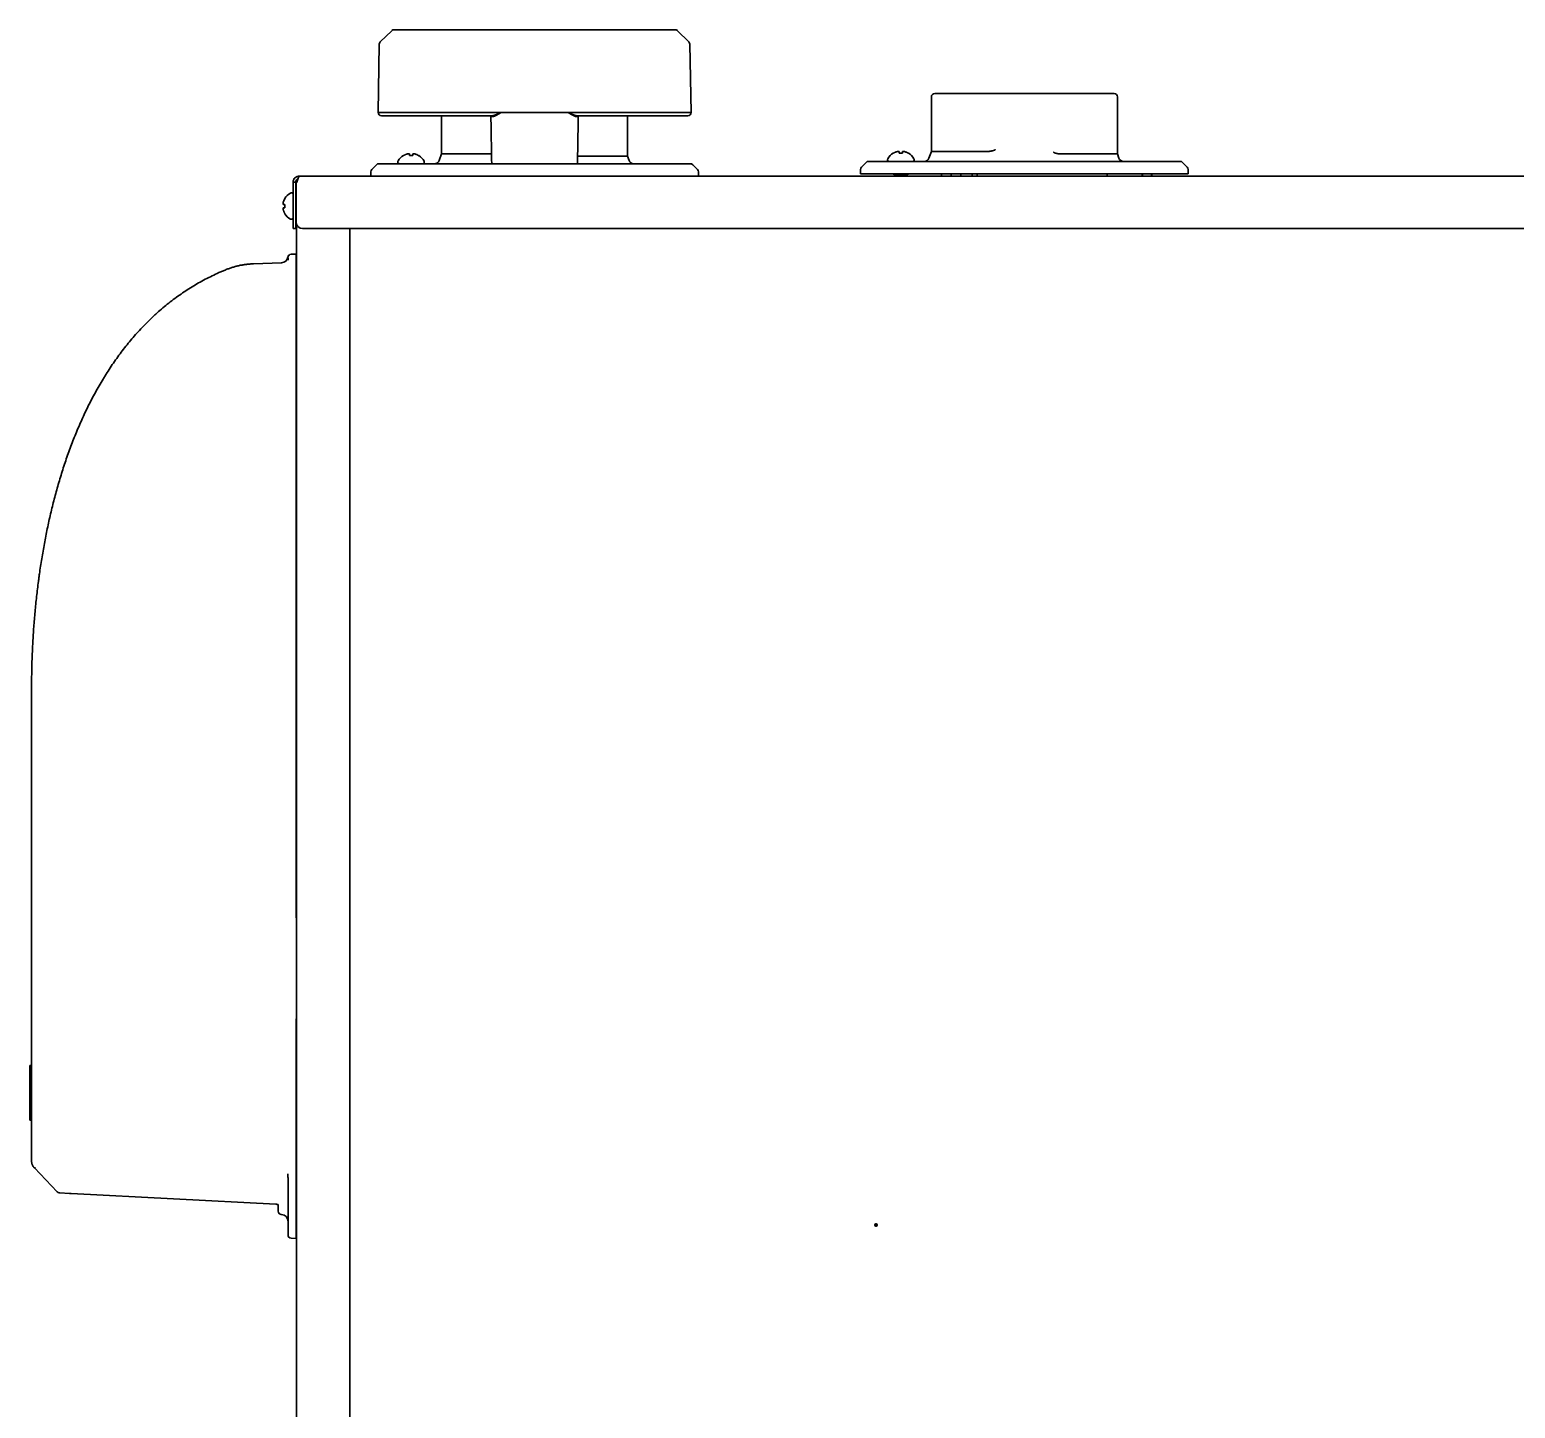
# Model space of a CAD drawing. Header units: inches. Extents: x 90 to 4161, y -506 to 3104.
# Drawn here: x 3250.3 to 3699.3, y 1563.4 to 1980.1 of the extents above; entities that cross this region are included whole.
import ezdxf

# ---------------------------------------------------------------- set-up
doc = ezdxf.new("R2010")
doc.units = ezdxf.units.IN
doc.layers.add('1', color=7, linetype='Continuous', true_color=0xffffff)

msp = doc.modelspace()

# ---------------------------------------------------------------- linework, layer by layer
at = {"layer": '1', "color": 7, "linetype": 'Continuous', "lineweight": 35}
for p, q in [((3445.35, 1980.06), (3360.44, 1980.06)), ((3355.96, 1975.65), (3355.6, 1955.06)), ((3359.74, 1979.77), (3356.26, 1976.35)), ((3449.54, 1976.35), (3446.05, 1979.77)), ((3450.2, 1955.06), (3449.84, 1975.65)), ((3522.81, 1959.76), (3522.81, 1943.29)), ((3522.81, 1959.76), (3522.81, 1943.29)), ((3540.65, 1960.76), (3523.81, 1960.76)), ((3540.65, 1960.76), (3523.81, 1960.76)), ((3540.65, 1960.76), (3543.08, 1960.76)), ((3540.65, 1960.76), (3543.08, 1960.76)), ((3543.08, 1960.76), (3544.84, 1960.76)), ((3543.08, 1960.76), (3544.84, 1960.76)), ((3544.84, 1960.76), (3556.99, 1960.76)), ((3544.84, 1960.76), (3556.99, 1960.76)), ((3556.99, 1960.76), (3558.75, 1960.76)), ((3556.99, 1960.76), (3558.75, 1960.76)), ((3558.75, 1960.76), (3561.17, 1960.76)), ((3558.75, 1960.76), (3561.17, 1960.76)), ((3578.01, 1960.76), (3561.17, 1960.76)), ((3578.01, 1960.76), (3561.17, 1960.76)), ((3579.01, 1942.51), (3579.01, 1959.76)), ((3579.01, 1942.51), (3579.01, 1959.76)), ((3355.6, 1955.06), (3355.6, 1955.04)), ((3355.6, 1955.06), (3450.2, 1955.06)), ((3356.6, 1954.06), (3390.05, 1954.06)), ((3374.8, 1954.06), (3374.8, 1942.59)), ((3374.8, 1954.06), (3374.8, 1942.59)), ((3449.2, 1954.06), (3415.74, 1954.06)), ((3431, 1941.81), (3431, 1954.06)), ((3431, 1941.81), (3431, 1954.06)), ((3450.2, 1955.04), (3450.2, 1955.06)), ((3449.98, 1939.56), (3355.81, 1939.56)), ((3449.98, 1939.56), (3355.81, 1939.56)), ((3361.58, 1940.2), (3361.58, 1940)), ((3365.58, 1939.56), (3361.98, 1939.59)), ((3363.3, 1942.03), (3363.3, 1942.06)), ((3367.9, 1942.02), (3367.9, 1941.99)), ((3369.58, 1939.93), (3369.58, 1940.13)), ((3374.8, 1942.59), (3374.06, 1940.55)), ((3374.8, 1942.59), (3374.06, 1940.55)), ((3389.8, 1942.59), (3374.8, 1942.59)), ((3389.8, 1942.59), (3374.8, 1942.59)), ((3431, 1941.81), (3416.01, 1941.81)), ((3431, 1941.81), (3416.01, 1941.81)), ((3431.46, 1940.55), (3431, 1941.81)), ((3431.46, 1940.55), (3431, 1941.81)), ((3503.12, 1939.97), (3501.7, 1938.55)), ((3503.12, 1939.97), (3501.7, 1938.55)), ((3598, 1940.26), (3503.82, 1940.26)), ((3598, 1940.26), (3503.82, 1940.26)), ((3509.59, 1940.86), (3509.59, 1940.66)), ((3511.29, 1942.71), (3511.29, 1942.74)), ((3515.89, 1942.74), (3515.89, 1942.71)), ((3517.59, 1940.66), (3517.59, 1940.86)), ((3522.81, 1943.29), (3522.07, 1941.25)), ((3522.81, 1943.29), (3522.07, 1941.25)), ((3540.18, 1943.29), (3522.81, 1943.29)), ((3540.18, 1943.29), (3522.81, 1943.29)), ((3579.01, 1942.51), (3561.65, 1942.51)), ((3579.01, 1942.51), (3561.65, 1942.51)), ((3579.47, 1941.25), (3579.01, 1942.51)), ((3579.47, 1941.25), (3579.01, 1942.51)), ((3600.12, 1938.55), (3598.7, 1939.97)), ((3600.12, 1938.55), (3598.7, 1939.97)), ((3331.71, 1935.76), (3331.96, 1935.76)), ((3331.94, 1935.76), (3331.96, 1935.76)), ((3331.96, 1935.76), (3990.66, 1935.76)), ((3353.4, 1937.15), (3353.4, 1935.76)), ((3353.4, 1937.15), (3353.4, 1935.76)), ((3355.11, 1939.27), (3353.69, 1937.85)), ((3355.11, 1939.27), (3353.69, 1937.85)), ((3452.11, 1937.85), (3450.69, 1939.27)), ((3452.11, 1937.85), (3450.69, 1939.27)), ((3452.4, 1935.76), (3452.4, 1937.15)), ((3452.4, 1935.76), (3452.4, 1937.15)), ((3501.41, 1937.85), (3501.41, 1936.46)), ((3501.41, 1937.85), (3501.41, 1936.46)), ((3501.41, 1936.46), (3600.41, 1936.46)), ((3501.41, 1936.46), (3600.41, 1936.46)), ((3511.83, 1936.46), (3511.49, 1936.26)), ((3515.69, 1936.26), (3511.49, 1936.26)), ((3511.49, 1936.26), (3511.49, 1936.16)), ((3511.49, 1936.16), (3513.59, 1936.16)), ((3511.49, 1936.16), (3511.99, 1935.87)), ((3511.99, 1935.87), (3511.99, 1935.76)), ((3511.99, 1935.87), (3513.59, 1935.87)), ((3513.59, 1936.16), (3515.69, 1936.16)), ((3513.59, 1935.87), (3515.19, 1935.87)), ((3515.19, 1935.87), (3515.69, 1936.16)), ((3515.19, 1935.76), (3515.19, 1935.87)), ((3515.69, 1936.26), (3515.34, 1936.46)), ((3515.69, 1936.16), (3515.69, 1936.26)), ((3525.91, 1936.46), (3525.91, 1935.76)), ((3528.77, 1936.46), (3528.77, 1935.76)), ((3528.77, 1936.46), (3528.77, 1935.76)), ((3531.7, 1936.46), (3531.7, 1935.76)), ((3531.7, 1936.46), (3531.7, 1935.76)), ((3535.1, 1935.76), (3535.1, 1936.46)), ((3535.1, 1935.76), (3535.1, 1936.46)), ((3536.6, 1936.46), (3536.6, 1935.76)), ((3536.6, 1936.46), (3536.6, 1935.76)), ((3575.91, 1935.76), (3575.91, 1936.46)), ((3586.46, 1936.46), (3586.46, 1935.76)), ((3586.46, 1936.46), (3586.46, 1935.76)), ((3586.6, 1935.76), (3586.6, 1936.46)), ((3586.6, 1935.76), (3586.6, 1936.46)), ((3589.32, 1936.46), (3589.32, 1935.76)), ((3589.32, 1936.46), (3589.32, 1935.76)), ((3589.46, 1935.76), (3589.46, 1936.46)), ((3589.46, 1935.76), (3589.46, 1936.46)), ((3600.41, 1936.46), (3600.41, 1937.85)), ((3600.41, 1936.46), (3600.41, 1937.85)), ((3329.51, 1930.76), (3329.31, 1930.76)), ((3329.91, 1933.85), (3329.91, 1933.96)), ((3329.91, 1933), (3329.91, 1933.85)), ((3329.91, 1933), (3329.91, 1921.96)), ((3330.71, 1933.85), (3330.71, 1933.96)), ((3330.71, 1933.85), (3330.71, 1933)), ((3330.71, 1933), (3330.71, 1921.96)), ((3330.81, 1933), (3330.81, 1921.96)), ((3331.05, 1933.96), (3331, 1933.85)), ((3327.43, 1929.06), (3327.47, 1929.06)), ((3330.81, 1928.36), (3330.71, 1928.36)), ((3327.47, 1924.46), (3327.43, 1924.46)), ((3329.31, 1922.76), (3329.51, 1922.76)), ((3329.91, 1919.96), (3329.91, 1921.96)), ((3330.71, 1925.16), (3330.81, 1925.16)), ((3330.71, 1919.96), (3330.71, 1921.96)), ((3330.71, 1919.96), (3329.91, 1919.96)), ((3330.91, 1298.71), (3330.91, 1921.33)), ((3989.81, 1919.96), (3332.81, 1919.96)), ((3347.11, 1205.26), (3347.11, 1919.95)), ((3317.92, 1909.31), (3326.46, 1909.61)), ((3329.33, 1912.21), (3330.89, 1912.26)), ((3330.89, 1912.26), (3330.89, 1910.8)), ((3330.89, 1910.8), (3330.89, 1904.72)), ((3330.91, 1907), (3330.89, 1907)), ((3330.89, 1906.73), (3330.91, 1906.73)), ((3330.89, 1904.72), (3330.89, 1901.19)), ((3330.89, 1901.19), (3330.89, 1711.63)), ((3250.89, 1638.15), (3250.89, 1781.1)), ((3330.91, 1755.94), (3330.89, 1755.94)), ((3330.89, 1681.09), (3330.89, 1631.34)), ((3250.39, 1667.03), (3250.89, 1667.03)), ((3250.39, 1661.64), (3250.33, 1661.64)), ((3250.33, 1655.88), (3250.39, 1655.88)), ((3250.39, 1650.5), (3250.89, 1650.5)), ((3251.74, 1636.07), (3251.71, 1636.09)), ((3258.61, 1628.83), (3251.74, 1636.07)), ((3328.39, 1631.39), (3328.39, 1632.29)), ((3328.39, 1628.56), (3328.39, 1631.39)), ((3330.89, 1631.34), (3330.89, 1627.8)), ((3330.91, 1630.68), (3330.89, 1630.68)), ((3259.47, 1628.51), (3259.28, 1628.52)), ((3262.36, 1628.35), (3259.47, 1628.51)), ((3262.84, 1628.33), (3262.36, 1628.35)), ((3324.74, 1625.08), (3262.84, 1628.33)), ((3328.39, 1616.98), (3328.39, 1628.56)), ((3330.89, 1627.85), (3330.91, 1627.85)), ((3330.89, 1627.8), (3330.89, 1616.22)), ((3325.39, 1624.14), (3325.39, 1625.03)), ((3325.39, 1622.96), (3325.39, 1624.14)), ((3326.46, 1621.96), (3326.36, 1621.96)), ((3328.39, 1615.81), (3328.39, 1616.98)), ((3330.89, 1616.22), (3330.89, 1614.76)), ((3330.89, 1614.76), (3329.36, 1614.81))]:
    msp.add_line(p, q, dxfattribs=at)
for centre, radius, start, end in [((3360.44, 1979.06), 1, 90, 134.5), ((3445.35, 1979.06), 1, 45.5, 90), ((3356.96, 1975.64), 1, 134.5, 179), ((3448.84, 1975.64), 1, 1, 45.5), ((3523.81, 1959.76), 1, 90, 180), ((3523.81, 1959.76), 1, 90, 180), ((3578.01, 1959.76), 1, 0, 90), ((3578.01, 1959.76), 1, 0, 90), ((3356.6, 1955.06), 1, 181, 270), ((3449.2, 1955.06), 1, 270, 359), ((3355.81, 1938.56), 1, 90, 135), ((3355.81, 1938.56), 1, 90, 135), ((3361.98, 1940.19), 0.4, 149.1988, 179.5), ((3361.98, 1939.99), 0.4, 179.5, 269.5), ((3365.76, 1937.94), 4.8, 121.0837, 149.1988), ((3363.37, 1938.98), 0.6, 75.4572, 89.5), ((3365.56, 1938.26), 3.78, 89.5035, 97.1041), ((3365.56, 1938.26), 3.78, 81.8959, 89.4965), ((3365.36, 1937.94), 4.8, 29.8012, 57.9186), ((3369.18, 1939.93), 0.4, 292.8662, 359.5), ((3369.18, 1940.13), 0.4, 359.5, 29.8012), ((3372.65, 1941.06), 1.5, 270, 340), ((3372.65, 1941.06), 1.5, 270, 340), ((3432.87, 1941.06), 1.5, 200, 270), ((3432.87, 1941.06), 1.5, 200, 270), ((3449.98, 1938.56), 1, 45, 90), ((3449.98, 1938.56), 1, 45, 90), ((3503.82, 1939.26), 1, 90, 135), ((3503.82, 1939.26), 1, 90, 135), ((3509.99, 1940.86), 0.4, 149.6988, 180), ((3509.99, 1940.66), 0.4, 180, 270), ((3513.79, 1938.64), 4.8, 121.3727, 149.6988), ((3513.39, 1938.64), 4.8, 30.3012, 58.6273), ((3517.19, 1940.66), 0.4, 270, 0), ((3517.19, 1940.86), 0.4, 0, 30.3012), ((3520.66, 1941.76), 1.5, 270, 340), ((3520.66, 1941.76), 1.5, 270, 340), ((3580.88, 1941.76), 1.5, 200, 270), ((3580.88, 1941.76), 1.5, 200, 270), ((3598, 1939.26), 1, 45, 90), ((3598, 1939.26), 1, 45, 90), ((3354.4, 1937.15), 1, 135, 180), ((3354.4, 1937.15), 1, 135, 180), ((3451.4, 1937.15), 1, 0, 45), ((3451.4, 1937.15), 1, 0, 45), ((3502.41, 1937.85), 1, 135, 180), ((3502.41, 1937.85), 1, 135, 180), ((3599.41, 1937.85), 1, 0, 45), ((3599.41, 1937.85), 1, 0, 45), ((3331.53, 1926.56), 4.8, 120.3012, 148.6273), ((3329.31, 1930.36), 0.4, 90, 120.3012), ((3329.51, 1930.36), 0.4, 0, 90), ((3332.81, 1933), 2, 155, 180), ((3331.53, 1926.96), 4.8, 211.3727, 239.6988), ((3329.31, 1923.16), 0.4, 239.6988, 270), ((3329.51, 1923.16), 0.4, 270, 0), ((3332.81, 1921.96), 2, 180, 270), ((3326.39, 1911.61), 2, 272, 352.3764), ((3329.36, 1911.21), 1, 92, 172.3764), ((3329.91, 1748.73), 1, 348.582, 0), ((3259.33, 1629.51), 1, 223.5, 267), ((3326.39, 1622.96), 1, 180, 268), ((3326.39, 1619.96), 2, 0, 88), ((3329.39, 1615.81), 1, 180, 268)]:
    msp.add_arc(centre, radius, start, end, dxfattribs=at)
for centre, major_axis, ratio, start_param, end_param in [((3329.37, 1911.21), (0.035, -0.999), 0.99992, 3.621348, 4.55102), ((3253.89, 1638.15), (-0.02, 3), 0.999417, 1.565743, 1.576267), ((3253.17, 1637.46), (1.45, 1.38), 0.215792, 3.141593, 3.674786), ((3253.19, 1637.44), (1.45, 1.38), 0.267944, 3.141593, 3.665776)]:
    msp.add_ellipse(centre, major_axis=major_axis, ratio=ratio, start_param=start_param, end_param=end_param, dxfattribs=at)
for points, degree in [([(3389.94, 1939.56), (3389.69, 1954.2)], 1), ([(3390.33, 1954.09), (3390.14, 1954.04)], 1), ([(3415.66, 1954.04), (3415.46, 1954.09)], 1), ([(3416.11, 1954.2), (3415.86, 1939.56)], 1), ([(3364.6, 1942.57), (3364.55, 1942.55), (3364.44, 1942.52), (3364.28, 1942.47), (3364.12, 1942.42), (3363.96, 1942.36), (3363.81, 1942.29), (3363.65, 1942.22), (3363.49, 1942.14), (3363.36, 1942.07), (3363.3, 1942.03)], 3), ([(3365.1, 1942.56), (3365.08, 1942.56), (3365.03, 1942.57), (3364.96, 1942.58), (3364.89, 1942.58), (3364.82, 1942.58), (3364.75, 1942.58), (3364.67, 1942.57), (3364.63, 1942.57), (3364.6, 1942.57)], 3), ([(3366.6, 1942.55), (3366.58, 1942.55), (3366.52, 1942.56), (3366.45, 1942.56), (3366.38, 1942.57), (3366.31, 1942.57), (3366.24, 1942.56), (3366.17, 1942.56), (3366.13, 1942.56), (3366.1, 1942.55)], 3), ([(3366.1, 1942.55), (3366.1, 1942.54), (3366.1, 1942.51), (3366.1, 1942.46), (3366.1, 1942.4), (3366.1, 1942.34), (3366.1, 1942.27), (3366.1, 1942.2), (3366.1, 1942.11), (3366.1, 1942.04), (3366.1, 1942)], 3), ([(3512.59, 1943.26), (3512.53, 1943.24), (3512.43, 1943.21), (3512.26, 1943.16), (3512.11, 1943.11), (3511.95, 1943.05), (3511.8, 1942.98), (3511.64, 1942.9), (3511.48, 1942.82), (3511.35, 1942.75), (3511.29, 1942.71)], 3), ([(3513.09, 1943.26), (3513.06, 1943.26), (3513.01, 1943.27), (3512.94, 1943.27), (3512.87, 1943.27), (3512.8, 1943.27), (3512.73, 1943.27), (3512.66, 1943.27), (3512.61, 1943.26), (3512.59, 1943.26)], 3), ([(3514.09, 1942.71), (3513.92, 1942.73), (3513.59, 1942.75), (3513.26, 1942.73), (3513.09, 1942.71)], 3), ([(3514.59, 1943.26), (3514.56, 1943.26), (3514.52, 1943.27), (3514.45, 1943.27), (3514.37, 1943.27), (3514.3, 1943.27), (3514.23, 1943.27), (3514.16, 1943.27), (3514.11, 1943.26), (3514.09, 1943.26)], 3), ([(3514.09, 1943.26), (3514.09, 1943.24), (3514.09, 1943.21), (3514.09, 1943.16), (3514.09, 1943.11), (3514.09, 1943.05), (3514.09, 1942.98), (3514.09, 1942.9), (3514.09, 1942.82), (3514.09, 1942.75), (3514.09, 1942.71)], 3), ([(3540.18, 1943.29), (3540.21, 1943.29), (3540.24, 1943.29), (3540.27, 1943.29)], 3), ([(3540.18, 1943.29), (3540.21, 1943.29), (3540.24, 1943.29), (3540.27, 1943.29)], 3), ([(3561.55, 1942.52), (3561.58, 1942.52), (3561.61, 1942.51), (3561.65, 1942.51)], 3), ([(3561.55, 1942.52), (3561.58, 1942.52), (3561.61, 1942.51), (3561.65, 1942.51)], 3), ([(3330.71, 1933.96), (3329.91, 1933.96)], 1), ([(3326.92, 1927.76), (3326.91, 1927.74), (3326.91, 1927.69), (3326.9, 1927.62), (3326.9, 1927.55), (3326.9, 1927.48), (3326.9, 1927.4), (3326.91, 1927.33), (3326.91, 1927.29), (3326.92, 1927.26)], 3), ([(3326.92, 1926.26), (3326.91, 1926.24), (3326.91, 1926.18), (3326.9, 1926.11), (3326.9, 1926.04), (3326.9, 1925.97), (3326.9, 1925.9), (3326.91, 1925.83), (3326.91, 1925.78), (3326.92, 1925.76)], 3), ([(3326.92, 1927.26), (3326.93, 1927.26), (3326.96, 1927.26), (3327.01, 1927.26), (3327.07, 1927.26), (3327.13, 1927.26), (3327.19, 1927.26), (3327.27, 1927.26), (3327.36, 1927.26), (3327.43, 1927.26), (3327.47, 1927.26)], 3), ([(3327.47, 1927.26), (3327.44, 1927.09), (3327.42, 1926.76), (3327.44, 1926.43), (3327.47, 1926.26)], 3), ([(3326.92, 1925.76), (3326.93, 1925.71), (3326.96, 1925.6), (3327.01, 1925.44), (3327.07, 1925.28), (3327.13, 1925.12), (3327.19, 1924.97), (3327.27, 1924.81), (3327.36, 1924.65), (3327.43, 1924.53), (3327.47, 1924.46)], 3), ([(3317.9, 1909.31), (3317.9, 1909.31), (3317.91, 1909.31), (3317.92, 1909.31)], 3), ([(3309.66, 1907.54), (3309.67, 1907.55), (3309.68, 1907.55), (3309.69, 1907.55)], 3)]:
    msp.add_open_spline(points, degree=degree, dxfattribs=at)
for points, knots in [([(3389.8, 1953.82), (3389.8, 1953.82), (3389.8, 1953.82), (3389.79, 1953.82), (3389.79, 1953.82), (3389.78, 1953.82), (3389.78, 1953.82), (3389.78, 1953.82), (3389.77, 1953.82), (3389.77, 1953.82), (3389.77, 1953.83), (3389.76, 1953.83), (3389.76, 1953.83), (3389.76, 1953.83), (3389.75, 1953.84), (3389.75, 1953.84), (3389.75, 1953.84), (3389.74, 1953.84), (3389.74, 1953.85), (3389.74, 1953.85), (3389.74, 1953.86), (3389.73, 1953.86), (3389.73, 1953.87), (3389.73, 1953.87), (3389.73, 1953.87), (3389.72, 1953.88), (3389.72, 1953.89), (3389.72, 1953.89), (3389.72, 1953.9), (3389.72, 1953.9), (3389.71, 1953.91), (3389.71, 1953.92), (3389.71, 1953.94), (3389.7, 1953.95), (3389.7, 1953.97), (3389.7, 1953.98), (3389.7, 1954), (3389.7, 1954.01), (3389.69, 1954.01)], [0, 0, 0, 0, 0.02447, 0.048851, 0.073148, 0.097364, 0.121502, 0.145567, 0.169561, 0.19349, 0.217357, 0.241165, 0.264919, 0.288622, 0.312279, 0.335893, 0.359469, 0.38301, 0.406521, 0.430005, 0.453467, 0.476911, 0.50034, 0.52376, 0.547173, 0.570584, 0.593998, 0.617418, 0.640848, 0.664293, 0.687756, 0.735437, 0.782804, 0.829895, 0.876744, 0.923391, 0.969871, 1, 1, 1, 1]), ([(3390.27, 1953.82), (3390.26, 1953.82), (3390.25, 1953.82), (3390.24, 1953.82), (3390.22, 1953.82), (3390.21, 1953.82), (3390.19, 1953.82), (3390.18, 1953.82), (3390.16, 1953.82), (3390.15, 1953.82), (3390.13, 1953.82), (3390.12, 1953.82), (3390.11, 1953.82), (3390.09, 1953.82), (3390.08, 1953.82), (3390.07, 1953.82), (3390.05, 1953.82), (3390.04, 1953.82), (3390.03, 1953.82), (3390.02, 1953.82), (3390, 1953.82), (3389.99, 1953.82), (3389.98, 1953.82), (3389.97, 1953.82), (3389.96, 1953.82), (3389.95, 1953.82), (3389.94, 1953.82), (3389.92, 1953.82), (3389.91, 1953.82), (3389.9, 1953.82), (3389.89, 1953.82), (3389.89, 1953.82), (3389.88, 1953.82), (3389.87, 1953.82), (3389.86, 1953.82), (3389.85, 1953.82), (3389.84, 1953.82), (3389.83, 1953.82), (3389.82, 1953.82), (3389.82, 1953.82), (3389.81, 1953.82), (3389.8, 1953.82), (3389.8, 1953.82)], [0, 0, 0, 0, 0.024628, 0.049275, 0.073942, 0.098627, 0.123332, 0.148055, 0.172798, 0.197559, 0.22234, 0.24714, 0.271959, 0.296796, 0.321653, 0.346529, 0.371424, 0.396339, 0.421272, 0.446224, 0.471195, 0.496186, 0.521195, 0.546224, 0.571272, 0.596338, 0.621424, 0.646529, 0.671653, 0.696796, 0.721958, 0.747139, 0.772339, 0.797559, 0.822797, 0.848054, 0.873331, 0.898627, 0.923941, 0.949275, 0.974628, 1, 1, 1, 1]), ([(3390.05, 1954.06), (3390.06, 1954.06), (3390.07, 1954.06), (3390.08, 1954.06), (3390.09, 1954.06), (3390.11, 1954.06), (3390.12, 1954.06), (3390.14, 1954.06), (3390.15, 1954.07), (3390.17, 1954.07), (3390.19, 1954.07), (3390.2, 1954.07), (3390.22, 1954.07), (3390.23, 1954.07), (3390.25, 1954.08), (3390.27, 1954.08), (3390.28, 1954.08), (3390.3, 1954.08), (3390.32, 1954.09), (3390.33, 1954.09), (3390.35, 1954.09), (3390.37, 1954.1), (3390.39, 1954.1), (3390.41, 1954.11), (3390.43, 1954.11), (3390.44, 1954.11), (3390.46, 1954.12), (3390.48, 1954.12), (3390.5, 1954.13), (3390.52, 1954.13), (3390.54, 1954.14), (3390.56, 1954.14), (3390.58, 1954.15), (3390.6, 1954.16), (3390.62, 1954.16), (3390.64, 1954.17), (3390.66, 1954.17), (3390.69, 1954.18), (3390.71, 1954.19), (3390.73, 1954.19), (3390.75, 1954.2), (3390.77, 1954.21), (3390.8, 1954.22), (3390.82, 1954.22), (3390.84, 1954.23), (3390.87, 1954.24), (3390.89, 1954.25), (3390.91, 1954.26), (3390.94, 1954.26), (3390.96, 1954.27), (3390.99, 1954.28), (3391.01, 1954.29), (3391.04, 1954.3), (3391.06, 1954.31), (3391.09, 1954.32), (3391.11, 1954.33), (3391.14, 1954.34), (3391.16, 1954.35), (3391.19, 1954.36), (3391.22, 1954.37), (3391.25, 1954.38), (3391.28, 1954.39), (3391.31, 1954.4), (3391.34, 1954.42), (3391.37, 1954.43), (3391.41, 1954.44), (3391.44, 1954.46), (3391.48, 1954.47), (3391.51, 1954.49), (3391.55, 1954.5), (3391.59, 1954.52), (3391.63, 1954.53), (3391.67, 1954.55), (3391.71, 1954.57), (3391.75, 1954.58), (3391.8, 1954.6), (3391.84, 1954.62), (3391.89, 1954.64), (3391.93, 1954.66), (3391.98, 1954.68), (3392.03, 1954.7), (3392.08, 1954.72), (3392.13, 1954.75), (3392.18, 1954.77), (3392.23, 1954.79), (3392.29, 1954.81), (3392.34, 1954.84), (3392.4, 1954.86), (3392.45, 1954.89), (3392.51, 1954.91), (3392.57, 1954.94), (3392.63, 1954.96), (3392.69, 1954.99), (3392.75, 1955.02), (3392.8, 1955.03), (3392.82, 1955.04)], [0, 0, 0, 0, 0.00651, 0.01307, 0.019681, 0.026343, 0.033056, 0.03982, 0.046635, 0.053501, 0.060419, 0.067389, 0.07441, 0.081484, 0.088609, 0.095787, 0.103017, 0.1103, 0.117636, 0.125024, 0.132465, 0.139959, 0.147506, 0.155106, 0.16276, 0.170467, 0.178228, 0.186042, 0.193911, 0.201833, 0.209809, 0.217839, 0.225924, 0.234062, 0.242255, 0.250503, 0.258805, 0.267162, 0.275573, 0.28404, 0.292561, 0.301137, 0.309768, 0.318455, 0.327196, 0.335993, 0.344846, 0.353753, 0.362716, 0.371735, 0.38081, 0.38994, 0.399125, 0.408367, 0.417664, 0.42659, 0.435804, 0.445304, 0.455092, 0.465168, 0.475531, 0.486183, 0.497122, 0.50835, 0.519867, 0.531672, 0.543766, 0.556149, 0.568821, 0.581782, 0.595033, 0.608573, 0.622403, 0.636523, 0.650932, 0.665631, 0.68062, 0.695899, 0.711469, 0.727328, 0.743477, 0.759916, 0.776646, 0.793665, 0.810975, 0.828574, 0.846463, 0.864642, 0.883111, 0.90187, 0.920918, 0.940255, 0.959881, 0.979796, 1, 1, 1, 1]), ([(3392.82, 1955.04), (3392.81, 1955.04), (3392.79, 1955.03), (3392.76, 1955.01), (3392.73, 1954.99), (3392.7, 1954.98), (3392.67, 1954.96), (3392.65, 1954.94), (3392.62, 1954.93), (3392.59, 1954.91), (3392.56, 1954.9), (3392.54, 1954.88), (3392.51, 1954.86), (3392.48, 1954.85), (3392.45, 1954.83), (3392.43, 1954.82), (3392.4, 1954.8), (3392.38, 1954.79), (3392.35, 1954.77), (3392.32, 1954.76), (3392.3, 1954.74), (3392.27, 1954.73), (3392.25, 1954.72), (3392.22, 1954.7), (3392.2, 1954.69), (3392.17, 1954.67), (3392.15, 1954.66), (3392.12, 1954.65), (3392.1, 1954.63), (3392.08, 1954.62), (3392.05, 1954.6), (3392.03, 1954.59), (3392.01, 1954.58), (3391.98, 1954.57), (3391.96, 1954.55), (3391.94, 1954.54), (3391.92, 1954.53), (3391.89, 1954.52), (3391.87, 1954.5), (3391.85, 1954.49), (3391.83, 1954.48), (3391.81, 1954.47), (3391.79, 1954.45), (3391.77, 1954.44), (3391.75, 1954.43), (3391.73, 1954.42), (3391.71, 1954.41), (3391.68, 1954.4), (3391.67, 1954.39), (3391.65, 1954.38), (3391.63, 1954.37), (3391.61, 1954.35), (3391.59, 1954.34), (3391.57, 1954.33), (3391.55, 1954.32), (3391.53, 1954.31), (3391.51, 1954.3), (3391.49, 1954.29), (3391.48, 1954.28), (3391.46, 1954.27), (3391.44, 1954.26), (3391.42, 1954.26), (3391.41, 1954.25), (3391.39, 1954.24), (3391.37, 1954.23), (3391.36, 1954.22), (3391.34, 1954.21), (3391.32, 1954.2), (3391.31, 1954.19), (3391.29, 1954.18), (3391.28, 1954.18), (3391.26, 1954.17), (3391.24, 1954.16), (3391.23, 1954.15), (3391.21, 1954.15), (3391.2, 1954.14), (3391.14, 1954.11), (3391.05, 1954.06), (3390.92, 1954), (3390.8, 1953.95), (3390.71, 1953.92), (3390.66, 1953.9), (3390.62, 1953.89), (3390.59, 1953.88), (3390.56, 1953.87), (3390.53, 1953.86), (3390.5, 1953.85), (3390.47, 1953.84), (3390.45, 1953.84), (3390.42, 1953.83), (3390.39, 1953.83), (3390.37, 1953.82), (3390.34, 1953.82), (3390.31, 1953.82), (3390.29, 1953.82), (3390.27, 1953.82), (3390.27, 1953.82)], [0, 0, 0, 0, 0.009824, 0.019594, 0.029309, 0.038968, 0.048573, 0.058122, 0.067617, 0.077057, 0.086442, 0.095772, 0.105047, 0.114268, 0.123433, 0.132544, 0.1416, 0.150601, 0.159547, 0.168439, 0.177276, 0.186058, 0.194785, 0.203457, 0.212075, 0.220638, 0.229147, 0.237601, 0.246, 0.254344, 0.262634, 0.27087, 0.279051, 0.287177, 0.295249, 0.303266, 0.311229, 0.319137, 0.326991, 0.33479, 0.342535, 0.350226, 0.357862, 0.365444, 0.372971, 0.380445, 0.387864, 0.395228, 0.402539, 0.409795, 0.416997, 0.424145, 0.431239, 0.438279, 0.445265, 0.452197, 0.459074, 0.465898, 0.472668, 0.479384, 0.486046, 0.492654, 0.499209, 0.505709, 0.512156, 0.51855, 0.524889, 0.531175, 0.537408, 0.543587, 0.549712, 0.555784, 0.561803, 0.567768, 0.57368, 0.579538, 0.585344, 0.641469, 0.694796, 0.745379, 0.793283, 0.807886, 0.82236, 0.836706, 0.850928, 0.865028, 0.87901, 0.892875, 0.906628, 0.920271, 0.933807, 0.947239, 0.960571, 0.973807, 0.986948, 1, 1, 1, 1]), ([(3412.98, 1955.04), (3412.99, 1955.04), (3413.01, 1955.03), (3413.05, 1955.01), (3413.09, 1955), (3413.12, 1954.98), (3413.16, 1954.97), (3413.19, 1954.95), (3413.23, 1954.94), (3413.26, 1954.92), (3413.3, 1954.91), (3413.33, 1954.89), (3413.36, 1954.88), (3413.4, 1954.86), (3413.43, 1954.85), (3413.46, 1954.84), (3413.49, 1954.82), (3413.53, 1954.81), (3413.56, 1954.79), (3413.59, 1954.78), (3413.62, 1954.77), (3413.65, 1954.75), (3413.68, 1954.74), (3413.71, 1954.73), (3413.74, 1954.72), (3413.77, 1954.7), (3413.8, 1954.69), (3413.82, 1954.68), (3413.85, 1954.67), (3413.88, 1954.65), (3413.91, 1954.64), (3413.94, 1954.63), (3413.96, 1954.62), (3413.99, 1954.61), (3414.02, 1954.6), (3414.04, 1954.59), (3414.07, 1954.58), (3414.09, 1954.56), (3414.12, 1954.55), (3414.14, 1954.54), (3414.17, 1954.53), (3414.19, 1954.52), (3414.22, 1954.51), (3414.24, 1954.5), (3414.26, 1954.49), (3414.29, 1954.48), (3414.31, 1954.48), (3414.33, 1954.47), (3414.35, 1954.46), (3414.37, 1954.45), (3414.4, 1954.44), (3414.42, 1954.43), (3414.44, 1954.42), (3414.46, 1954.41), (3414.48, 1954.41), (3414.5, 1954.4), (3414.52, 1954.39), (3414.54, 1954.38), (3414.56, 1954.38), (3414.58, 1954.37), (3414.6, 1954.36), (3414.61, 1954.35), (3414.63, 1954.35), (3414.65, 1954.34), (3414.67, 1954.33), (3414.69, 1954.33), (3414.7, 1954.32), (3414.73, 1954.31), (3414.77, 1954.3), (3414.82, 1954.28), (3414.87, 1954.26), (3414.92, 1954.24), (3414.97, 1954.23), (3415.01, 1954.21), (3415.06, 1954.2), (3415.1, 1954.18), (3415.15, 1954.17), (3415.19, 1954.16), (3415.23, 1954.15), (3415.27, 1954.13), (3415.31, 1954.12), (3415.35, 1954.11), (3415.39, 1954.11), (3415.43, 1954.1), (3415.46, 1954.09), (3415.5, 1954.08), (3415.53, 1954.08), (3415.56, 1954.07), (3415.6, 1954.07), (3415.63, 1954.07), (3415.66, 1954.06), (3415.69, 1954.06), (3415.72, 1954.06), (3415.73, 1954.06), (3415.74, 1954.06)], [0, 0, 0, 0, 0.011672, 0.023259, 0.03476, 0.046176, 0.057505, 0.068749, 0.079908, 0.09098, 0.101967, 0.112867, 0.123682, 0.134411, 0.145054, 0.155611, 0.166082, 0.176467, 0.186766, 0.196979, 0.207106, 0.217146, 0.227101, 0.23697, 0.246752, 0.256449, 0.266059, 0.275583, 0.285021, 0.294373, 0.303639, 0.312819, 0.321912, 0.33092, 0.339841, 0.348677, 0.357426, 0.36609, 0.374667, 0.383158, 0.391564, 0.399883, 0.408116, 0.416264, 0.424325, 0.4323, 0.44019, 0.447994, 0.455712, 0.463344, 0.47089, 0.478351, 0.485726, 0.493015, 0.500218, 0.507336, 0.514368, 0.521315, 0.528176, 0.534951, 0.541641, 0.548246, 0.554765, 0.561199, 0.567547, 0.573811, 0.579988, 0.586081, 0.604999, 0.623671, 0.642098, 0.660281, 0.67822, 0.695916, 0.713369, 0.73058, 0.74755, 0.76428, 0.780769, 0.79702, 0.813033, 0.828809, 0.844349, 0.859653, 0.874723, 0.88956, 0.904165, 0.918538, 0.932682, 0.946598, 0.960286, 0.973748, 0.986986, 1, 1, 1, 1]), ([(3415.53, 1953.82), (3415.53, 1953.82), (3415.52, 1953.82), (3415.51, 1953.82), (3415.49, 1953.82), (3415.48, 1953.82), (3415.47, 1953.82), (3415.45, 1953.82), (3415.44, 1953.82), (3415.43, 1953.82), (3415.41, 1953.83), (3415.4, 1953.83), (3415.39, 1953.83), (3415.37, 1953.83), (3415.36, 1953.84), (3415.34, 1953.84), (3415.33, 1953.84), (3415.31, 1953.85), (3415.3, 1953.85), (3415.28, 1953.85), (3415.27, 1953.86), (3415.25, 1953.86), (3415.24, 1953.87), (3415.22, 1953.87), (3415.21, 1953.87), (3415.19, 1953.88), (3415.18, 1953.88), (3415.16, 1953.89), (3415.14, 1953.9), (3415.13, 1953.9), (3415.08, 1953.92), (3415, 1953.95), (3414.88, 1954), (3414.75, 1954.06), (3414.65, 1954.11), (3414.58, 1954.15), (3414.55, 1954.16), (3414.51, 1954.18), (3414.48, 1954.2), (3414.44, 1954.22), (3414.41, 1954.24), (3414.37, 1954.26), (3414.33, 1954.28), (3414.3, 1954.3), (3414.26, 1954.32), (3414.22, 1954.34), (3414.18, 1954.36), (3414.13, 1954.39), (3414.09, 1954.41), (3414.05, 1954.43), (3414, 1954.46), (3413.96, 1954.48), (3413.91, 1954.51), (3413.86, 1954.54), (3413.82, 1954.56), (3413.77, 1954.59), (3413.72, 1954.62), (3413.66, 1954.65), (3413.61, 1954.68), (3413.56, 1954.71), (3413.51, 1954.74), (3413.45, 1954.77), (3413.39, 1954.8), (3413.34, 1954.84), (3413.28, 1954.87), (3413.22, 1954.9), (3413.16, 1954.94), (3413.1, 1954.97), (3413.04, 1955.01), (3413, 1955.03), (3412.98, 1955.04)], [0, 0, 0, 0, 0.006738, 0.013499, 0.020284, 0.027094, 0.03393, 0.04079, 0.047677, 0.05459, 0.061531, 0.068498, 0.075494, 0.082518, 0.08957, 0.096652, 0.103764, 0.110905, 0.118077, 0.12528, 0.132513, 0.139779, 0.147077, 0.154407, 0.16177, 0.169166, 0.176596, 0.184059, 0.191558, 0.19909, 0.206658, 0.25457, 0.305165, 0.358509, 0.414657, 0.427165, 0.439917, 0.452914, 0.466157, 0.479645, 0.49338, 0.50736, 0.521588, 0.536063, 0.550786, 0.565756, 0.580975, 0.596442, 0.612158, 0.628123, 0.644336, 0.6608, 0.677513, 0.694475, 0.711688, 0.729151, 0.746865, 0.764829, 0.783044, 0.80151, 0.820226, 0.839195, 0.858414, 0.877885, 0.897608, 0.917582, 0.937808, 0.958287, 0.979017, 1, 1, 1, 1]), ([(3416, 1953.82), (3415.99, 1953.82), (3415.99, 1953.82), (3415.98, 1953.82), (3415.97, 1953.82), (3415.96, 1953.82), (3415.96, 1953.82), (3415.95, 1953.82), (3415.94, 1953.82), (3415.93, 1953.82), (3415.92, 1953.82), (3415.91, 1953.82), (3415.9, 1953.82), (3415.89, 1953.82), (3415.88, 1953.82), (3415.87, 1953.82), (3415.86, 1953.82), (3415.85, 1953.82), (3415.84, 1953.82), (3415.83, 1953.82), (3415.82, 1953.82), (3415.8, 1953.82), (3415.79, 1953.82), (3415.78, 1953.82), (3415.77, 1953.82), (3415.76, 1953.82), (3415.74, 1953.82), (3415.73, 1953.82), (3415.72, 1953.82), (3415.7, 1953.82), (3415.69, 1953.82), (3415.68, 1953.82), (3415.66, 1953.82), (3415.65, 1953.82), (3415.64, 1953.82), (3415.62, 1953.82), (3415.61, 1953.82), (3415.59, 1953.82), (3415.58, 1953.82), (3415.56, 1953.82), (3415.55, 1953.82), (3415.54, 1953.82), (3415.53, 1953.82)], [0, 0, 0, 0, 0.025377, 0.050735, 0.076073, 0.101392, 0.126692, 0.151972, 0.177234, 0.202475, 0.227698, 0.252901, 0.278084, 0.303249, 0.328394, 0.353519, 0.378625, 0.403712, 0.42878, 0.453828, 0.478857, 0.503867, 0.528857, 0.553828, 0.57878, 0.603712, 0.628625, 0.653519, 0.678393, 0.703248, 0.728084, 0.7529, 0.777697, 0.802474, 0.827233, 0.851972, 0.876691, 0.901392, 0.926073, 0.950735, 0.975377, 1, 1, 1, 1]), ([(3416.1, 1954.01), (3416.1, 1954.01), (3416.1, 1954.01), (3416.1, 1954), (3416.1, 1953.99), (3416.1, 1953.98), (3416.1, 1953.97), (3416.09, 1953.96), (3416.09, 1953.95), (3416.09, 1953.95), (3416.09, 1953.94), (3416.09, 1953.93), (3416.09, 1953.92), (3416.08, 1953.92), (3416.08, 1953.91), (3416.08, 1953.9), (3416.07, 1953.89), (3416.07, 1953.87), (3416.06, 1953.86), (3416.06, 1953.85), (3416.05, 1953.85), (3416.05, 1953.84), (3416.04, 1953.83), (3416.03, 1953.83), (3416.03, 1953.82), (3416.02, 1953.82), (3416.01, 1953.82), (3416, 1953.82), (3416, 1953.82), (3416, 1953.82)], [0, 0, 0, 0, 0.017804, 0.041787, 0.06581, 0.089877, 0.113995, 0.138168, 0.162401, 0.1867, 0.211069, 0.235513, 0.260038, 0.284648, 0.309348, 0.358181, 0.406944, 0.455674, 0.50441, 0.553186, 0.602041, 0.65101, 0.70013, 0.749437, 0.798966, 0.848753, 0.898831, 0.949236, 1, 1, 1, 1]), ([(3365.1, 1942.01), (3365.1, 1942.14), (3365.1, 1942.24), (3365.1, 1942.38), (3365.1, 1942.42), (3365.1, 1942.5), (3365.1, 1942.53), (3365.1, 1942.56)], [0, 0, 0, 0, 0.5, 0.5, 0.75, 0.75, 1, 1, 1, 1]), ([(3367.9, 1941.99), (3367.7, 1942.11), (3367.49, 1942.22), (3367.16, 1942.36), (3367.05, 1942.41), (3366.83, 1942.48), (3366.72, 1942.52), (3366.6, 1942.55)], [0, 0, 0, 0, 0.5, 0.5, 0.75, 0.75, 1, 1, 1, 1]), ([(3513.09, 1942.71), (3513.09, 1942.83), (3513.09, 1942.94), (3513.09, 1943.08), (3513.09, 1943.12), (3513.09, 1943.19), (3513.09, 1943.23), (3513.09, 1943.26)], [0, 0, 0, 0, 0.5, 0.5, 0.75, 0.75, 1, 1, 1, 1]), ([(3515.89, 1942.71), (3515.69, 1942.83), (3515.48, 1942.94), (3515.15, 1943.08), (3515.04, 1943.12), (3514.82, 1943.19), (3514.7, 1943.23), (3514.59, 1943.26)], [0, 0, 0, 0, 0.5, 0.5, 0.75, 0.75, 1, 1, 1, 1]), ([(3540.27, 1943.29), (3540.39, 1943.31), (3540.51, 1943.32), (3540.72, 1943.35), (3540.83, 1943.37), (3540.98, 1943.4), (3541.03, 1943.41), (3541.1, 1943.42), (3541.13, 1943.43), (3541.18, 1943.44), (3541.2, 1943.45), (3541.31, 1943.47), (3541.48, 1943.52), (3541.63, 1943.56), (3541.71, 1943.59), (3541.72, 1943.6), (3541.76, 1943.61), (3541.77, 1943.62), (3541.82, 1943.64), (3541.84, 1943.65), (3541.92, 1943.69), (3541.97, 1943.71), (3542.02, 1943.75), (3542.04, 1943.76), (3542.06, 1943.78), (3542.07, 1943.79), (3542.08, 1943.8), (3542.09, 1943.81), (3542.09, 1943.81), (3542.09, 1943.81), (3542.09, 1943.81)], [0, 0, 0, 0, 0.125, 0.125, 0.25, 0.25, 0.3125, 0.3125, 0.34375, 0.34375, 0.375, 0.375, 0.5, 0.625, 0.625, 0.65625, 0.65625, 0.6875, 0.6875, 0.75, 0.75, 0.875, 0.875, 0.9375, 0.9375, 0.96875, 0.984375, 0.992188, 0.992188, 1, 1, 1, 1]), ([(3540.27, 1943.29), (3540.39, 1943.31), (3540.51, 1943.32), (3540.72, 1943.35), (3540.83, 1943.37), (3540.98, 1943.4), (3541.03, 1943.41), (3541.1, 1943.42), (3541.13, 1943.43), (3541.18, 1943.44), (3541.2, 1943.45), (3541.31, 1943.47), (3541.48, 1943.52), (3541.63, 1943.56), (3541.71, 1943.59), (3541.72, 1943.6), (3541.76, 1943.61), (3541.77, 1943.62), (3541.82, 1943.64), (3541.84, 1943.65), (3541.92, 1943.69), (3541.97, 1943.71), (3542.02, 1943.75), (3542.04, 1943.76), (3542.06, 1943.78), (3542.07, 1943.79), (3542.08, 1943.8), (3542.09, 1943.81), (3542.09, 1943.81), (3542.09, 1943.81), (3542.09, 1943.81)], [0, 0, 0, 0, 0.125, 0.125, 0.25, 0.25, 0.3125, 0.3125, 0.34375, 0.34375, 0.375, 0.375, 0.5, 0.625, 0.625, 0.65625, 0.65625, 0.6875, 0.6875, 0.75, 0.75, 0.875, 0.875, 0.9375, 0.9375, 0.96875, 0.984375, 0.992188, 0.992188, 1, 1, 1, 1]), ([(3559.73, 1943.04), (3559.73, 1943.04), (3559.73, 1943.04), (3559.74, 1943.04), (3559.74, 1943.03), (3559.75, 1943.02), (3559.76, 1943.01), (3559.78, 1942.99), (3559.8, 1942.98), (3559.86, 1942.94), (3559.9, 1942.92), (3559.98, 1942.88), (3560.01, 1942.87), (3560.05, 1942.85), (3560.07, 1942.84), (3560.1, 1942.83), (3560.11, 1942.82), (3560.2, 1942.79), (3560.34, 1942.74), (3560.51, 1942.7), (3560.62, 1942.67), (3560.65, 1942.67), (3560.69, 1942.66), (3560.72, 1942.65), (3560.79, 1942.64), (3560.84, 1942.63), (3560.99, 1942.6), (3561.1, 1942.58), (3561.32, 1942.55), (3561.43, 1942.53), (3561.55, 1942.52)], [0, 0, 0, 0, 0.007812, 0.007812, 0.015625, 0.03125, 0.0625, 0.0625, 0.125, 0.125, 0.25, 0.25, 0.3125, 0.3125, 0.34375, 0.34375, 0.375, 0.375, 0.5, 0.625, 0.625, 0.65625, 0.65625, 0.6875, 0.6875, 0.75, 0.75, 0.875, 0.875, 1, 1, 1, 1]), ([(3559.73, 1943.04), (3559.73, 1943.04), (3559.73, 1943.04), (3559.74, 1943.04), (3559.74, 1943.03), (3559.75, 1943.02), (3559.76, 1943.01), (3559.78, 1942.99), (3559.8, 1942.98), (3559.86, 1942.94), (3559.9, 1942.92), (3559.98, 1942.88), (3560.01, 1942.87), (3560.05, 1942.85), (3560.07, 1942.84), (3560.1, 1942.83), (3560.11, 1942.82), (3560.2, 1942.79), (3560.34, 1942.74), (3560.51, 1942.7), (3560.62, 1942.67), (3560.65, 1942.67), (3560.69, 1942.66), (3560.72, 1942.65), (3560.79, 1942.64), (3560.84, 1942.63), (3560.99, 1942.6), (3561.1, 1942.58), (3561.32, 1942.55), (3561.43, 1942.53), (3561.55, 1942.52)], [0, 0, 0, 0, 0.007812, 0.007812, 0.015625, 0.03125, 0.0625, 0.0625, 0.125, 0.125, 0.25, 0.25, 0.3125, 0.3125, 0.34375, 0.34375, 0.375, 0.375, 0.5, 0.625, 0.625, 0.65625, 0.65625, 0.6875, 0.6875, 0.75, 0.75, 0.875, 0.875, 1, 1, 1, 1]), ([(3329.91, 1933.96), (3329.91, 1934.07), (3329.92, 1934.18), (3329.96, 1934.4), (3329.99, 1934.51), (3330.07, 1934.72), (3330.12, 1934.82), (3330.24, 1935.01), (3330.31, 1935.1), (3330.46, 1935.26), (3330.55, 1935.34), (3330.72, 1935.47), (3330.82, 1935.53), (3331.02, 1935.63), (3331.13, 1935.67), (3331.34, 1935.73), (3331.45, 1935.75), (3331.56, 1935.76)], [0, 0, 0, 0, 0.125, 0.125, 0.25, 0.25, 0.375, 0.375, 0.5, 0.5, 0.625, 0.625, 0.75, 0.75, 0.875, 0.875, 1, 1, 1, 1]), ([(3331.05, 1933.96), (3331.13, 1934.18), (3331.2, 1934.41), (3331.35, 1934.82), (3331.42, 1935.02), (3331.57, 1935.34), (3331.64, 1935.48), (3331.79, 1935.68), (3331.86, 1935.74), (3331.94, 1935.76)], [0, 0, 0, 0, 0.25, 0.25, 0.5, 0.5, 0.75, 0.75, 1, 1, 1, 1]), ([(3331.56, 1935.76), (3331.57, 1935.76), (3331.57, 1935.76), (3331.58, 1935.76), (3331.59, 1935.76), (3331.6, 1935.76), (3331.61, 1935.76), (3331.62, 1935.76), (3331.63, 1935.76), (3331.65, 1935.76), (3331.66, 1935.76), (3331.67, 1935.76), (3331.68, 1935.76), (3331.69, 1935.76), (3331.7, 1935.76), (3331.71, 1935.76), (3331.71, 1935.76)], [0, 0, 0, 0, 0.070356, 0.140723, 0.211142, 0.28165, 0.352287, 0.42309, 0.494098, 0.565348, 0.636878, 0.708725, 0.780925, 0.853514, 0.926527, 1, 1, 1, 1]), ([(3330.71, 1933.96), (3330.71, 1934.09), (3330.73, 1934.21), (3330.82, 1934.44), (3330.89, 1934.55), (3331.06, 1934.73), (3331.16, 1934.81), (3331.31, 1934.88), (3331.34, 1934.89), (3331.38, 1934.9)], [0, 0, 0, 0, 0.302566, 0.302566, 0.605132, 0.605132, 0.907698, 0.907698, 1, 1, 1, 1]), ([(3327.47, 1929.06), (3327.34, 1928.86), (3327.23, 1928.65), (3327.1, 1928.32), (3327.05, 1928.21), (3326.98, 1927.99), (3326.94, 1927.88), (3326.92, 1927.76)], [0, 0, 0, 0, 0.5, 0.5, 0.75, 0.75, 1, 1, 1, 1]), ([(3327.47, 1926.26), (3327.34, 1926.26), (3327.23, 1926.26), (3327.1, 1926.26), (3327.05, 1926.26), (3326.98, 1926.26), (3326.94, 1926.26), (3326.92, 1926.26)], [0, 0, 0, 0, 0.5, 0.5, 0.75, 0.75, 1, 1, 1, 1]), ([(3309.69, 1907.55), (3310.02, 1907.69), (3310.35, 1907.81), (3310.84, 1907.99), (3311.01, 1908.05), (3311.34, 1908.16), (3311.51, 1908.21), (3312.01, 1908.37), (3312.35, 1908.46), (3313.03, 1908.64), (3313.37, 1908.72), (3314.06, 1908.87), (3314.41, 1908.93), (3315.1, 1909.05), (3315.45, 1909.1), (3315.97, 1909.16), (3316.14, 1909.18), (3316.49, 1909.22), (3316.67, 1909.23), (3317.02, 1909.26), (3317.19, 1909.27), (3317.54, 1909.29), (3317.72, 1909.3), (3317.9, 1909.31)], [0, 0, 0, 0, 0.125, 0.125, 0.1875, 0.1875, 0.25, 0.25, 0.375, 0.375, 0.5, 0.5, 0.625, 0.625, 0.75, 0.75, 0.8125, 0.8125, 0.875, 0.875, 0.9375, 0.9375, 1, 1, 1, 1]), ([(3328.39, 1910.41), (3328.39, 1910.55), (3328.39, 1910.67), (3328.39, 1910.84), (3328.39, 1910.89), (3328.39, 1910.96), (3328.39, 1910.99), (3328.39, 1911.03), (3328.39, 1911.05), (3328.38, 1911.15), (3328.38, 1911.21), (3328.38, 1911.3), (3328.38, 1911.33), (3328.37, 1911.33)], [0, 0, 0, 0, 0.25, 0.25, 0.375, 0.375, 0.4375, 0.4375, 0.5, 0.5, 0.75, 0.75, 1, 1, 1, 1]), ([(3250.89, 1781.1), (3250.89, 1782.64), (3250.91, 1784.18), (3250.96, 1787.26), (3251, 1788.8), (3251.11, 1791.88), (3251.18, 1793.41), (3251.35, 1796.48), (3251.45, 1798.02), (3251.67, 1801.09), (3251.92, 1804.15), (3252.39, 1808.75), (3252.76, 1811.8), (3253.01, 1813.71), (3253.06, 1814.09), (3253.16, 1814.86), (3253.22, 1815.24), (3253.38, 1816.38), (3253.49, 1817.15), (3253.84, 1819.43), (3254.33, 1822.47), (3255.17, 1827), (3255.8, 1830.01), (3256.46, 1833), (3256.81, 1834.5), (3257.55, 1837.48), (3257.93, 1838.96), (3258.74, 1841.92), (3259.17, 1843.39), (3260.07, 1846.33), (3260.53, 1847.8), (3261.51, 1850.72), (3262.03, 1852.17), (3263.1, 1855.07), (3263.66, 1856.5), (3264.83, 1859.36), (3265.43, 1860.77), (3266.7, 1863.58), (3267.36, 1864.97), (3268.72, 1867.72), (3269.43, 1869.08), (3270.91, 1871.78), (3271.68, 1873.12), (3272.58, 1874.61), (3272.68, 1874.77), (3272.88, 1875.1), (3272.98, 1875.27), (3273.29, 1875.76), (3273.91, 1876.74), (3274.54, 1877.71), (3275.82, 1879.63), (3276.71, 1880.88), (3278.54, 1883.35), (3279.48, 1884.55), (3281.43, 1886.92), (3282.44, 1888.07), (3284.52, 1890.33), (3285.6, 1891.43), (3286.98, 1892.77), (3287.4, 1893.17), (3287.83, 1893.56), (3288.11, 1893.82), (3288.26, 1893.95), (3288.97, 1894.6), (3289.55, 1895.12), (3291.31, 1896.62), (3292.51, 1897.58), (3294.95, 1899.42), (3296.2, 1900.3), (3298.75, 1901.97), (3300.05, 1902.77), (3302.04, 1903.9), (3303.38, 1904.63), (3304.75, 1905.32), (3306.13, 1905.99), (3306.83, 1906.32), (3307.88, 1906.79), (3308.24, 1906.94), (3308.95, 1907.25), (3309.3, 1907.4), (3309.66, 1907.54)], [0, 0, 0, 0, 0.03125, 0.03125, 0.0625, 0.0625, 0.09375, 0.09375, 0.125, 0.125, 0.15625, 0.1875, 0.21875, 0.21875, 0.226562, 0.226562, 0.234375, 0.234375, 0.25, 0.25, 0.28125, 0.3125, 0.34375, 0.34375, 0.375, 0.375, 0.40625, 0.40625, 0.4375, 0.4375, 0.46875, 0.46875, 0.5, 0.5, 0.53125, 0.53125, 0.5625, 0.5625, 0.59375, 0.59375, 0.625, 0.625, 0.65625, 0.65625, 0.660156, 0.660156, 0.664062, 0.664062, 0.671875, 0.6875, 0.6875, 0.71875, 0.71875, 0.75, 0.75, 0.78125, 0.78125, 0.8125, 0.8125, 0.820312, 0.824219, 0.824219, 0.828125, 0.828125, 0.84375, 0.84375, 0.875, 0.875, 0.90625, 0.90625, 0.9375, 0.9375, 0.953125, 0.96875, 0.96875, 0.984375, 0.984375, 0.992188, 0.992188, 1, 1, 1, 1]), ([(3250.39, 1658.76), (3250.39, 1659.07), (3250.39, 1659.73), (3250.39, 1661.17), (3250.39, 1662.97), (3250.39, 1664.72), (3250.39, 1666.09), (3250.39, 1666.86), (3250.39, 1667.03), (3250.39, 1667.03)], [0, 0, 0, 0, 0.039878, 0.0847, 0.199189, 0.358922, 0.563349, 0.796366, 1, 1, 1, 1]), ([(3250.39, 1650.5), (3250.39, 1650.5), (3250.39, 1650.66), (3250.39, 1651.44), (3250.39, 1652.81), (3250.39, 1654.56), (3250.39, 1656.36), (3250.39, 1657.79), (3250.39, 1658.45), (3250.39, 1658.76)], [0, 0, 0, 0, 0.203634, 0.436651, 0.641078, 0.800811, 0.9153, 0.960122, 1, 1, 1, 1]), ([(3251.71, 1636.09), (3251.65, 1636.16), (3251.59, 1636.23), (3251.47, 1636.37), (3251.37, 1636.52), (3251.27, 1636.69), (3251.21, 1636.81), (3251.19, 1636.85), (3251.15, 1636.94), (3251.13, 1636.98), (3251.08, 1637.11), (3251.01, 1637.29), (3250.95, 1637.56), (3250.92, 1637.74), (3250.9, 1637.88), (3250.9, 1637.93), (3250.89, 1638.03), (3250.89, 1638.07), (3250.89, 1638.12)], [0, 0, 0, 0, 0.125, 0.125, 0.25, 0.375, 0.375, 0.4375, 0.4375, 0.5, 0.5, 0.625, 0.75, 0.875, 0.875, 0.9375, 0.9375, 1, 1, 1, 1]), ([(3328.39, 1632.29), (3328.39, 1632.46), (3328.39, 1632.62), (3328.39, 1632.94), (3328.38, 1633.11), (3328.38, 1633.43), (3328.38, 1633.59), (3328.37, 1633.92), (3328.37, 1634.08), (3328.37, 1634.25)], [0, 0, 0, 0, 0.25, 0.25, 0.5, 0.5, 0.75, 0.75, 1, 1, 1, 1]), ([(3325.39, 1625.03), (3325.39, 1625.02), (3325.39, 1625.02), (3325.39, 1625.02), (3325.39, 1625.02), (3325.39, 1625.01), (3325.39, 1625), (3325.39, 1624.99), (3325.39, 1624.99), (3325.38, 1624.99), (3325.38, 1624.98), (3325.37, 1624.98), (3325.37, 1624.98), (3325.36, 1624.98), (3325.35, 1624.98), (3325.35, 1624.98), (3325.34, 1624.98), (3325.33, 1624.98), (3325.32, 1624.98), (3325.3, 1624.99), (3325.28, 1624.99), (3325.26, 1625), (3325.25, 1625), (3325.22, 1625.01), (3325.2, 1625.01), (3325.16, 1625.02), (3325.13, 1625.03), (3325.06, 1625.04), (3325.02, 1625.05), (3324.95, 1625.06), (3324.91, 1625.07), (3324.85, 1625.08), (3324.83, 1625.08), (3324.78, 1625.08), (3324.76, 1625.08), (3324.74, 1625.08)], [0, 0, 0, 0, 0.007813, 0.007813, 0.015625, 0.03125, 0.0625, 0.0625, 0.09375, 0.09375, 0.125, 0.125, 0.1875, 0.1875, 0.21875, 0.21875, 0.25, 0.25, 0.3125, 0.3125, 0.375, 0.375, 0.4375, 0.4375, 0.5, 0.5, 0.625, 0.625, 0.75, 0.75, 0.875, 0.875, 0.9375, 0.9375, 1, 1, 1, 1])]:
    msp.add_open_spline(points, degree=3, knots=knots, dxfattribs=at)
at = {"layer": '1', "color": 163, "linetype": 'Continuous', "lineweight": 70}
msp.add_point((3506.08, 1618.76), dxfattribs=at)

doc.saveas('drawing.dxf')
